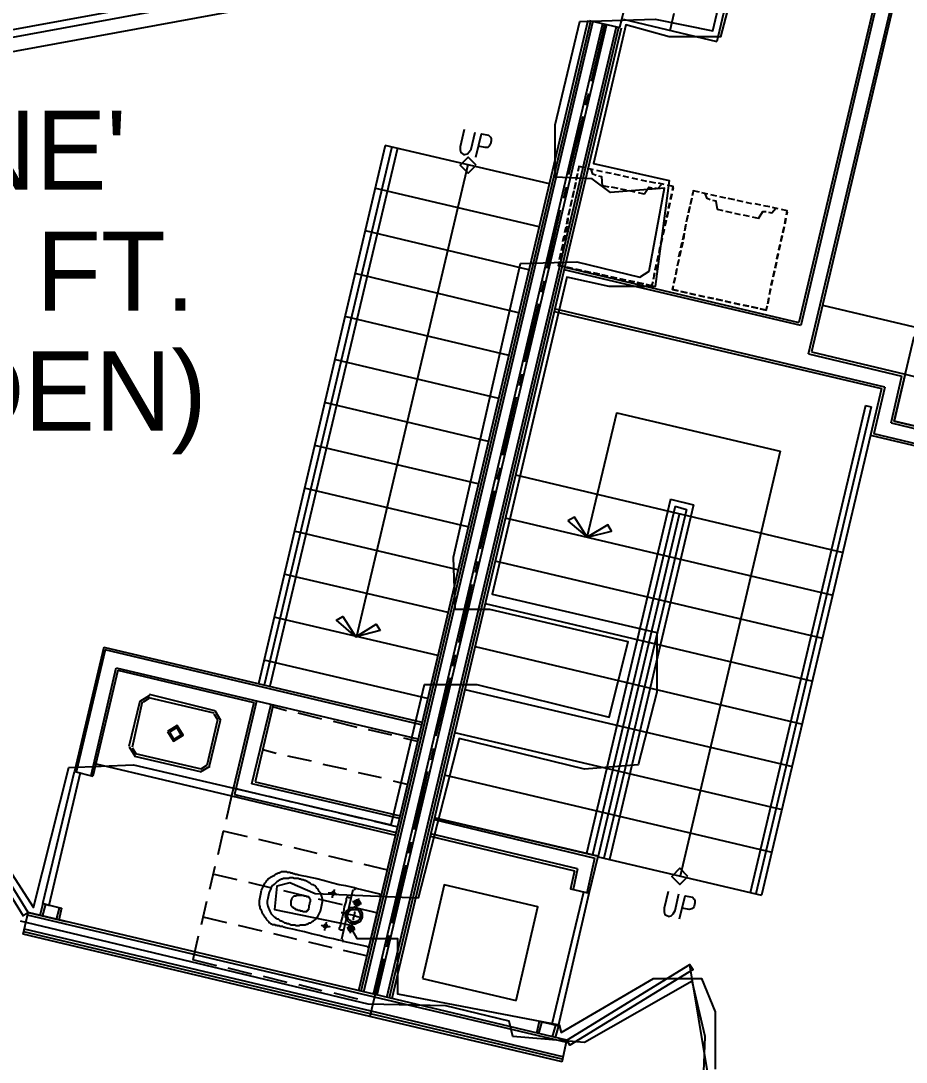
# Model space of a CAD drawing. Header units: feet. Extents: x -84 to 198, y -22 to 181.
# Drawn here: x 78.33 to 96.74, y 127.4 to 149.06 of the extents above; entities that cross this region are included whole.
import ezdxf
from ezdxf.enums import TextEntityAlignment as Align

# ---------------------------------------------------------------- set-up
doc = ezdxf.new("R2010")
doc.units = ezdxf.units.FT
for name, color, linetype in [('A-AREA-COMUN', 252, 'CONTINUOUS'), ('A-AREA-UNIDAD', 30, 'CONTINUOUS'), ('A-LINEA', 7, 'CONTINUOUS'), ('A-TEXTO-PDF', 3, 'CONTINUOUS')]:
    doc.layers.add(name, color=color, linetype=linetype)

msp = doc.modelspace()

# ---------------------------------------------------------------- linework, layer by layer
at = {"layer": 'A-AREA-COMUN'}
msp.add_lwpolyline([(92.512, 126.6489), (92.56, 127.9289), (92.288, 129.0844), (90.048, 127.8044), (88.56, 127.9289), (88.48, 128.2489), (87.168, 128.5689), (85.552, 128.6044), (78.32, 130.3289)], dxfattribs=at)
at = {"layer": 'A-AREA-UNIDAD'}
for points in [[(77.248, 132.6933), (78.592, 130.6133), (79.328, 133.5289), (80.672, 133.5822), (86.032, 132.3378), (86.72, 135.2533), (87.808, 135.2533), (90.56, 134.5778), (90.96, 136.1422), (88.08, 136.8178), (87.36, 136.8178), (87.328, 137.9022), (88.72, 144.0178), (89.888, 144.0533), (91.2, 143.7333), (91.392, 143.8578), (91.712, 145.5822), (90.592, 145.4933), (90.208, 145.7778), (89.44, 145.8133), (89.44, 146.8978), (89.952, 149.0489), (91.52, 149.1022), (92.72, 148.8533), (93.568, 152.4622)], [(93.648, 151.6622), (92.88, 148.7289), (91.808, 148.7289), (90.912, 148.9778), (90.24, 146.0978), (91.808, 145.7422), (91.52, 143.5378), (90.56, 143.5378), (89.68, 143.7333), (88.128, 137.1378), (91.552, 136.3378), (91.552, 135.0933), (91.168, 133.5822), (90.048, 133.4933), (87.44, 134.1333), (86.592, 130.8089), (84.448, 130.8978), (83.92, 131.1289), (83.648, 131.0578), (83.6, 130.5778), (85.152, 130.2578), (85.312, 129.9733), (86.16, 129.9733), (86.16, 128.8178), (89.52, 128.1778), (89.568, 128.0178), (91.488, 129.1378), (92.48, 129.1378), (92.768, 128.4444), (92.768, 127.2533)]]:
    msp.add_lwpolyline(points, dxfattribs=at)
at = {"layer": 'A-LINEA'}
for p, q in [((118.2654, 156.262), (36.6895, 141.2395)), ((118.2654, 156.262), (36.6895, 141.2395)), ((118.2654, 156.262), (36.6895, 141.2395)), ((118.2188, 156.0962), (36.7876, 141.1026)), ((118.1216, 155.7773), (36.9919, 140.8393)), ((90.7867, 148.9244), (92.0933, 154.4311)), ((93.72, 152.5111), (92.8, 148.6311)), ((96.1067, 149.5511), (94.5067, 142.7911)), ((96.1467, 149.4844), (94.5467, 142.7244)), ((94.7067, 142.1378), (96.44, 149.4178)), ((96.4933, 149.4578), (94.7733, 142.1778)), ((90.1467, 149.0711), (90.7867, 148.9244)), ((90.8533, 149.0978), (92.8, 148.6311)), ((91.9067, 149.2178), (91.8267, 148.8578)), ((90.1733, 149.0578), (85.4, 128.8711)), ((90.2267, 149.0578), (85.4533, 128.8578)), ((90.4267, 149.0044), (85.6533, 128.8044)), ((90.5067, 148.9911), (85.7333, 128.7911)), ((90.7067, 148.9378), (85.9333, 128.7378)), ((90.76, 148.9244), (85.9867, 128.7378)), ((90.8133, 148.9111), (86.04, 128.7244)), ((90.4667, 148.9911), (90.1867, 147.8044)), ((90.1333, 147.5511), (90.0667, 147.3111)), ((90.0133, 147.0711), (89.72, 145.8578)), ((85.9067, 146.4711), (83.2667, 135.2711)), ((89.32, 145.6711), (85.9067, 146.4711)), ((86.04, 146.4444), (83.3867, 135.2444)), ((86.16, 146.4178), (83.5067, 135.2178)), ((87.6267, 146.0711), (85.3067, 136.2578)), ((89.9067, 145.8844), (89.88, 145.7644)), ((89.88, 145.7511), (89.9067, 145.8711)), ((89.92, 145.9378), (89.9333, 146.0044)), ((90.0667, 146.0044), (89.9333, 146.0311)), ((90.24, 145.9644), (90.12, 145.9911)), ((90.24, 145.9644), (90.12, 145.9911)), ((90.4267, 145.9244), (90.3067, 145.9511)), ((90.4267, 145.9244), (90.3067, 145.9511)), ((90.6133, 145.8844), (90.4933, 145.9111)), ((90.6133, 145.8844), (90.4933, 145.9111)), ((90.8, 145.8444), (90.6667, 145.8711)), ((90.8, 145.8444), (90.6667, 145.8711)), ((90.9733, 145.8044), (90.8533, 145.8311)), ((90.9733, 145.8044), (90.8533, 145.8311)), ((89.6667, 145.6044), (89.6133, 145.3644)), ((89.8667, 145.6978), (89.84, 145.5778)), ((89.84, 145.5644), (89.8667, 145.6978)), ((90.56, 145.6044), (90.4267, 145.6311)), ((90.7467, 145.5778), (90.6133, 145.6044)), ((91.16, 145.7644), (91.04, 145.7911)), ((91.16, 145.7644), (91.04, 145.7911)), ((91.3467, 145.7244), (91.2267, 145.7511)), ((91.3467, 145.7244), (91.2267, 145.7511)), ((91.5333, 145.6844), (91.4, 145.7111)), ((91.5333, 145.6844), (91.4, 145.7111)), ((91.7067, 145.6578), (91.5867, 145.6844)), ((91.7067, 145.6578), (91.5867, 145.6844)), ((91.8933, 145.6178), (91.7733, 145.6444)), ((89.1067, 144.7778), (85.7067, 145.5778)), ((89.8267, 145.5244), (89.8, 145.3911)), ((89.8, 145.3911), (89.8267, 145.5111)), ((90.92, 145.5378), (90.8, 145.5644)), ((91.1067, 145.4978), (90.9867, 145.5244)), ((91.2933, 145.4578), (91.1733, 145.4844)), ((91.84, 145.3511), (91.8667, 145.4711)), ((91.8667, 145.4578), (91.84, 145.3378)), ((91.8933, 145.5911), (91.88, 145.5244)), ((92.2933, 145.4311), (92.3067, 145.4978)), ((92.44, 145.4978), (92.3067, 145.5244)), ((92.6133, 145.4578), (92.4933, 145.4844)), ((92.6133, 145.4578), (92.4933, 145.4844)), ((92.8, 145.4178), (92.68, 145.4444)), ((92.8, 145.4178), (92.68, 145.4444)), ((92.9867, 145.3778), (92.8667, 145.4044)), ((92.9867, 145.3778), (92.8667, 145.4044)), ((89.7867, 145.3378), (89.76, 145.2178)), ((89.76, 145.2044), (89.7867, 145.3244)), ((91.8, 145.1644), (91.8267, 145.2844)), ((91.8267, 145.2711), (91.8, 145.1511)), ((92.24, 145.2044), (92.2133, 145.0711)), ((92.2133, 145.0711), (92.24, 145.1911)), ((92.28, 145.3778), (92.2533, 145.2578)), ((92.2533, 145.2444), (92.28, 145.3644)), ((93.1733, 145.3378), (93.04, 145.3644)), ((93.1733, 145.3378), (93.04, 145.3644)), ((93.3467, 145.2978), (93.2267, 145.3244)), ((93.3467, 145.2978), (93.2267, 145.3244)), ((93.5333, 145.2578), (93.4133, 145.2844)), ((93.5333, 145.2578), (93.4133, 145.2844)), ((93.72, 145.2311), (93.6, 145.2578)), ((93.72, 145.2311), (93.6, 145.2578)), ((93.9067, 145.1911), (93.7733, 145.2178)), ((93.9067, 145.1911), (93.7733, 145.2178)), ((94.08, 145.1511), (93.96, 145.1778)), ((94.08, 145.1511), (93.96, 145.1778)), ((89.5467, 145.1244), (89.2667, 143.9111)), ((89.68, 144.8311), (89.7067, 144.9644)), ((89.7067, 144.9644), (89.6933, 144.8444)), ((89.7467, 145.1511), (89.72, 145.0311)), ((89.72, 145.0178), (89.7467, 145.1378)), ((91.76, 144.9778), (91.7867, 145.0978)), ((91.7867, 145.0978), (91.76, 144.9644)), ((92.2, 145.0178), (92.1733, 144.8978)), ((92.1733, 144.8844), (92.2, 145.0044)), ((92.9333, 145.1111), (92.8133, 145.1378)), ((93.12, 145.0711), (92.9867, 145.0978)), ((93.2933, 145.0311), (93.1733, 145.0578)), ((93.48, 144.9911), (93.36, 145.0178)), ((93.6667, 144.9511), (93.5467, 144.9778)), ((94.2667, 145.1111), (94.1467, 145.1378)), ((94.2133, 144.8444), (94.24, 144.9644)), ((94.24, 144.9511), (94.2133, 144.8311)), ((94.2667, 145.0844), (94.2533, 145.0178)), ((89.64, 144.6578), (89.6667, 144.7778)), ((89.68, 144.7911), (89.6533, 144.6578)), ((91.68, 144.6178), (91.7067, 144.7378)), ((91.72, 144.8044), (91.7467, 144.9244)), ((91.7467, 144.9111), (91.72, 144.7911)), ((92.16, 144.8311), (92.1333, 144.7111)), ((92.1333, 144.6978), (92.16, 144.8178)), ((94.1733, 144.6578), (94.2, 144.7778)), ((94.2, 144.7778), (94.1733, 144.6444)), ((88.8933, 143.8844), (85.4933, 144.6978)), ((89.6, 144.4711), (89.6267, 144.5911)), ((89.64, 144.6044), (89.6133, 144.4844)), ((91.64, 144.4311), (91.6667, 144.5511)), ((91.6667, 144.5378), (91.64, 144.4178)), ((91.7067, 144.7244), (91.68, 144.6044)), ((92.0933, 144.5111), (92.12, 144.6311)), ((92.12, 144.6444), (92.1067, 144.5244)), ((94.1333, 144.4711), (94.16, 144.6044)), ((94.16, 144.5911), (94.1333, 144.4711)), ((89.6, 144.4178), (89.5733, 144.2978)), ((89.5733, 144.2844), (89.6, 144.4044)), ((91.6, 144.2444), (91.6267, 144.3644)), ((91.6267, 144.3644), (91.6, 144.2311)), ((92.0533, 144.3378), (92.08, 144.4578)), ((92.0933, 144.4578), (92.0667, 144.3378)), ((94.0933, 144.2978), (94.12, 144.4178)), ((94.12, 144.4044), (94.0933, 144.2844)), ((89.56, 144.2311), (89.5333, 144.1111)), ((89.5333, 144.0978), (89.56, 144.2311)), ((91.56, 144.0578), (91.5867, 144.1911)), ((91.5867, 144.1778), (91.56, 144.0578)), ((92.0133, 144.0978), (91.9867, 143.9778)), ((91.9867, 143.9644), (92.0133, 144.0844)), ((92.0133, 144.1511), (92.04, 144.2711)), ((92.0533, 144.2844), (92.0267, 144.1644)), ((94.0533, 144.1111), (94.08, 144.2311)), ((94.08, 144.2178), (94.0533, 144.0978)), ((89.52, 144.0578), (89.5067, 143.9644)), ((89.5067, 143.9644), (89.6267, 143.9511)), ((94.5467, 142.7244), (89.6267, 143.8844)), ((89.64, 143.9378), (94.5067, 142.7911)), ((89.68, 143.9378), (89.8, 143.9111)), ((89.8, 143.9111), (89.68, 143.9378)), ((89.8667, 143.8978), (89.9867, 143.8711)), ((89.9867, 143.8711), (89.8667, 143.8978)), ((91.52, 143.8844), (91.5467, 144.0044)), ((91.5467, 143.9911), (91.52, 143.8711)), ((91.9733, 143.9111), (91.9467, 143.7911)), ((91.9467, 143.7778), (91.9733, 143.8978)), ((93.9733, 143.7378), (94, 143.8711)), ((94.0133, 143.9244), (94.04, 144.0444)), ((94.04, 144.0444), (94.0133, 143.9111)), ((88.68, 142.9911), (85.28, 143.8044)), ((89.2133, 143.6578), (89.1467, 143.4178)), ((90.0533, 143.8578), (90.1733, 143.8311)), ((90.1733, 143.8311), (90.0533, 143.8578)), ((90.24, 143.8178), (90.36, 143.7911)), ((90.36, 143.7911), (90.24, 143.8178)), ((90.4133, 143.7778), (90.5333, 143.7511)), ((90.5333, 143.7511), (90.4133, 143.7778)), ((90.6, 143.7378), (90.72, 143.7111)), ((90.72, 143.7111), (90.6, 143.7378)), ((90.7867, 143.6978), (90.9067, 143.6711)), ((90.9067, 143.6711), (90.7867, 143.6978)), ((90.9733, 143.6578), (91.0933, 143.6311)), ((91.0933, 143.6311), (90.9733, 143.6578)), ((91.5067, 143.8044), (91.48, 143.6844)), ((91.4933, 143.6978), (91.5067, 143.8178)), ((91.9333, 143.7244), (91.9067, 143.6044)), ((91.9067, 143.6044), (91.9333, 143.7244)), ((93.9333, 143.5644), (93.96, 143.6844)), ((93.96, 143.6711), (93.9333, 143.5511)), ((94, 143.8578), (93.9733, 143.7378)), ((91.1467, 143.6178), (91.28, 143.5911)), ((91.28, 143.5911), (91.1467, 143.6178)), ((91.8933, 143.5511), (91.88, 143.4711)), ((91.88, 143.4711), (92, 143.4444)), ((93.92, 143.4844), (93.8933, 143.3644)), ((93.9067, 143.3778), (93.92, 143.4978)), ((92.0533, 143.4311), (92.1867, 143.4044)), ((92.1867, 143.4044), (92.0533, 143.4311)), ((92.24, 143.3911), (92.36, 143.3644)), ((92.36, 143.3644), (92.24, 143.3911)), ((92.4267, 143.3511), (92.5467, 143.3244)), ((92.5467, 143.3244), (92.4267, 143.3511)), ((92.6133, 143.3111), (92.7333, 143.2844)), ((92.7333, 143.2844), (92.6133, 143.3111)), ((92.7867, 143.2711), (92.92, 143.2444)), ((92.92, 143.2444), (92.7867, 143.2711)), ((92.9733, 143.2311), (93.0933, 143.2044)), ((93.0933, 143.2044), (92.9733, 143.2311)), ((93.88, 143.2978), (93.8533, 143.1778)), ((93.8667, 143.1911), (93.8933, 143.3111)), ((89.0933, 143.1778), (88.8, 141.9644)), ((96.2933, 141.4444), (89.4267, 143.0711)), ((89.4267, 143.0178), (96.2267, 141.4178)), ((93.16, 143.1911), (93.28, 143.1644)), ((93.28, 143.1644), (93.16, 143.1911)), ((93.3467, 143.1511), (93.4667, 143.1244)), ((93.4667, 143.1244), (93.3467, 143.1511)), ((93.52, 143.1111), (93.6533, 143.0844)), ((93.6533, 143.0844), (93.52, 143.1111)), ((95, 143.1511), (111.6267, 139.2178)), ((88.48, 142.0978), (85.0667, 142.9111)), ((94.7067, 142.1378), (96.6533, 141.6711)), ((94.7733, 142.1778), (96.72, 141.7111)), ((88.2667, 141.2044), (84.8533, 142.0178)), ((88.7467, 141.7111), (88.6933, 141.4711)), ((96.72, 141.7111), (96.4933, 140.7378)), ((96.72, 141.7111), (97, 141.6444)), ((96.4267, 140.6978), (96.6533, 141.6711)), ((96.2267, 141.4178), (96, 140.4444)), ((96.2933, 141.4444), (96.0667, 140.4711)), ((88.0533, 140.3111), (84.64, 141.1244)), ((88.6267, 141.2311), (88.3467, 140.0178)), ((95.8933, 141.0578), (93.4933, 130.9244)), ((95.8933, 141.0578), (96.0133, 141.0311)), ((96.0133, 141.0311), (93.6133, 130.8978)), ((96.4267, 140.6978), (111.2, 137.2044)), ((96.4933, 140.7378), (111.16, 137.2711)), ((96, 140.4444), (93.7333, 130.8711)), ((96, 140.4444), (111.4667, 136.7778)), ((111.4267, 136.8444), (96.0667, 140.4711)), ((87.84, 139.4311), (84.44, 140.2311)), ((94.12, 140.1111), (92.04, 131.2711)), ((88.2933, 139.7644), (88.2267, 139.5244)), ((88.6133, 139.6178), (95.4267, 138.0044)), ((87.6267, 138.5378), (84.2267, 139.3378)), ((88.1733, 139.2844), (87.88, 138.0711)), ((91.84, 139.1111), (90.0933, 131.7378)), ((91.84, 139.1111), (92.32, 138.9911)), ((91.9333, 138.9644), (90.2133, 131.7111)), ((92.1733, 138.8978), (90.4533, 131.6444)), ((92.32, 138.9911), (90.5733, 131.6178)), ((91.9333, 138.9644), (92.1733, 138.8978)), ((88.4, 138.7244), (95.2133, 137.1111)), ((92.0267, 138.8178), (90.3333, 131.6844)), ((87.4133, 137.6444), (84.0133, 138.4444)), ((87.8267, 137.8178), (87.7733, 137.5778)), ((88.1867, 137.8311), (95, 136.2178)), ((87.2133, 136.7511), (83.8, 137.5511)), ((87.7067, 137.3378), (87.4267, 136.1244)), ((87.9867, 136.9378), (94.8, 135.3244)), ((87, 135.8578), (83.5867, 136.6578)), ((80.0533, 136.0311), (79.44, 133.4444)), ((80.08, 135.9778), (79.48, 133.4311)), ((80.0533, 136.0311), (86.6667, 134.4711)), ((86.6533, 134.4178), (80.08, 135.9778)), ((87.36, 135.8711), (87.3067, 135.6311)), ((87.7733, 136.0444), (94.5867, 134.4311)), ((86.7867, 134.9644), (83.3867, 135.7644)), ((79.7867, 133.3644), (80.3067, 135.6044)), ((80.3467, 135.5511), (79.8267, 133.3511)), ((80.3067, 135.6044), (86.5867, 134.1244)), ((80.3467, 135.5511), (83.1733, 134.8844)), ((87.2533, 135.3911), (86.96, 134.1778)), ((81.005, 135.0266), (80.8045, 134.9028)), ((82.36, 134.7111), (81, 135.0444)), ((87.56, 135.1511), (94.3733, 133.5511)), ((80.8, 134.9111), (80.5733, 133.9644)), ((80.8533, 134.8978), (80.64, 133.9511)), ((80.9897, 134.9618), (80.8694, 134.8875)), ((82.3467, 134.6578), (80.9867, 134.9778)), ((83.1733, 134.8844), (82.7067, 132.9378)), ((83.2267, 134.9111), (82.7733, 132.9644)), ((83.1333, 133.1911), (83.5333, 134.8444)), ((83.5733, 134.8311), (83.2, 133.2311)), ((83.8533, 134.7111), (83.56, 134.7911)), ((82.424, 134.5214), (82.3497, 134.6418)), ((82.4889, 134.5061), (82.365, 134.7066)), ((84.5867, 134.5378), (84.0933, 134.6578)), ((82.2, 133.5778), (82.4267, 134.5244)), ((82.2533, 133.5644), (82.48, 134.5111)), ((85.32, 134.3644), (84.8267, 134.4844)), ((86.04, 134.2044), (85.56, 134.3111)), ((86.5733, 134.0711), (86.2933, 134.1378)), ((87.3467, 134.2578), (94.16, 132.6578)), ((80.5778, 133.9561), (80.7016, 133.7556)), ((80.6427, 133.9408), (80.717, 133.8205)), ((86.9067, 133.9244), (86.8533, 133.6844)), ((80.6933, 133.7644), (82.0533, 133.4444)), ((80.7067, 133.8178), (82.08, 133.4978)), ((83.64, 133.8178), (83.36, 133.8978)), ((84.3733, 133.6578), (83.88, 133.7644)), ((79.8933, 133.6044), (82.7067, 132.9378)), ((82.0616, 133.4356), (82.2622, 133.5594)), ((82.077, 133.5005), (82.1973, 133.5748)), ((85.1067, 133.4844), (84.6133, 133.5911)), ((79.44, 133.4444), (79.8267, 133.3511)), ((85.8267, 133.3111), (85.3467, 133.4178)), ((86.7867, 133.4444), (86.5067, 132.2311)), ((87.1333, 133.3778), (93.9467, 131.7644)), ((83.24, 132.9778), (82.7467, 133.0978)), ((86.2, 132.4711), (83.1333, 133.1911)), ((83.2, 133.2311), (86.2133, 132.5244)), ((86.36, 133.1778), (86.08, 133.2444)), ((82.7067, 132.9378), (82.6, 132.4444)), ((82.7067, 132.9378), (86.12, 132.1244)), ((82.7733, 132.9644), (86.1333, 132.1778)), ((82.84, 132.9378), (82.7733, 132.9644)), ((83.9733, 132.8044), (83.4933, 132.9244)), ((84.7067, 132.6311), (84.2133, 132.7511)), ((85.44, 132.4578), (84.9467, 132.5778)), ((86.1733, 132.2844), (85.68, 132.4044)), ((86.92, 132.4444), (90.2667, 131.6444)), ((86.9333, 132.4844), (90.3333, 131.6844)), ((82.5333, 132.2044), (82.4267, 131.7111)), ((83.04, 132.0844), (82.5333, 132.2044)), ((83.76, 131.9111), (83.28, 132.0311)), ((86.44, 131.9778), (86.3867, 131.7378)), ((86.84, 132.0978), (89.84, 131.3778)), ((89.9067, 131.4178), (86.8533, 132.1511)), ((84.4933, 131.7378), (84.0133, 131.8578)), ((85.2267, 131.5644), (84.7333, 131.6844)), ((90.1067, 130.9244), (90.2667, 131.6444)), ((90.3333, 131.6711), (93.7333, 130.8711)), ((82.36, 131.4711), (82.2533, 130.9911)), ((82.8267, 131.1911), (82.32, 131.3111)), ((85.96, 131.3911), (85.4667, 131.5111)), ((86.3333, 131.4978), (86.04, 130.2844)), ((89.9067, 131.4178), (89.8133, 130.9911)), ((83.5467, 131.0178), (83.0667, 131.1378)), ((84.28, 130.8444), (83.8, 130.9644)), ((85, 129.9644), (85.24, 130.9911)), ((85.3107, 131.0165), (85.2546, 130.9819)), ((85.2933, 131.0178), (85.7867, 130.8978)), ((85.8254, 130.8404), (85.7907, 130.8965)), ((78.7867, 130.6978), (78.72, 130.4444)), ((78.84, 130.6844), (78.7733, 130.4311)), ((78.7867, 130.6978), (79.1733, 130.6044)), ((82.1867, 130.7378), (82.08, 130.2578)), ((85.0133, 130.6711), (84.52, 130.7911)), ((85.8133, 130.8578), (85.5733, 129.8311)), ((78.3733, 130.0578), (78.48, 130.5111)), ((78.48, 130.5111), (79.2667, 130.3244)), ((79.0667, 130.3644), (79.1333, 130.6044)), ((79.1733, 130.6044), (79.12, 130.3511)), ((85.76, 130.4978), (85.2533, 130.6178)), ((82.6133, 130.2978), (82.12, 130.4178)), ((83.3467, 130.1244), (82.8533, 130.2444)), ((82.0133, 130.0178), (81.9067, 129.5244)), ((84.0667, 129.9511), (83.5867, 130.0711)), ((85.9867, 130.0311), (85.9333, 129.7911)), ((84.8, 129.7778), (84.32, 129.8978)), ((85.0013, 129.9552), (85.0359, 129.899)), ((85.52, 129.8044), (85.04, 129.9111)), ((85.5293, 129.7924), (85.5854, 129.827)), ((85.5467, 129.6044), (85.04, 129.7244)), ((82.4, 129.4044), (81.9067, 129.5244)), ((83.1333, 129.2311), (82.64, 129.3511)), ((85.8667, 129.5511), (85.5867, 128.3511)), ((92.6126, 127.1589), (92.2429, 129.4214)), ((83.8667, 129.0578), (83.3733, 129.1778)), ((86.68, 129.1378), (88.6267, 128.6844)), ((84.5867, 128.8844), (84.1067, 129.0044)), ((85.3333, 128.7111), (84.84, 128.8311)), ((89.16, 128.2444), (89.0933, 127.9911)), ((89.3867, 127.9244), (89.4533, 128.1644)), ((89.5067, 128.1511), (89.44, 127.9111)), ((89.5867, 127.4044), (89.68, 127.8578)), ((89.68, 127.8578), (89.68, 127.8578))]:
    msp.add_line(p, q, dxfattribs=at)
for points in [[(90.12, 149.0711), (86.2533, 132.6844), (85.3467, 128.8844)], [(87.5467, 146.8044), (87.4667, 146.4444), (87.4667, 146.3778), (87.48, 146.3244), (87.5333, 146.2844), (87.56, 146.2844), (87.6133, 146.2978), (87.6533, 146.3378), (87.6933, 146.3911), (87.7733, 146.7511)], [(87.7867, 146.2311), (87.9067, 146.7111), (88.0533, 146.6844), (88.0933, 146.6444), (88.1067, 146.6178), (88.1067, 146.5644), (88.0933, 146.4978), (88.0667, 146.4578), (88.04, 146.4311), (87.9867, 146.4311), (87.84, 146.4578)], [(87.8, 146.0644), (87.6333, 146.2311), (87.4667, 146.0644), (87.6333, 145.8978), (87.8, 146.0644)], [(90.0667, 146.0044), (89.9333, 146.0311), (89.92, 145.9511)], [(90.2933, 145.8444), (90.2267, 145.8711), (90.1867, 145.9778)], [(90.4267, 145.6311), (90.4133, 145.8178), (90.3467, 145.8311)], [(91.2933, 145.4578), (91.3867, 145.6044), (91.4533, 145.5911)], [(91.5067, 145.5911), (91.5733, 145.5778), (91.6533, 145.6578)], [(91.88, 145.5378), (91.8933, 145.6178), (91.7733, 145.6444)], [(92.44, 145.4978), (92.3067, 145.5244), (92.2933, 145.4444)], [(92.6667, 145.3378), (92.6, 145.3644), (92.56, 145.4711)], [(92.8133, 145.1378), (92.7867, 145.3111), (92.72, 145.3244)], [(93.6667, 144.9511), (93.76, 145.0978), (93.8267, 145.0978)], [(93.88, 145.0844), (93.9467, 145.0711), (94.0267, 145.1644)], [(94.2533, 145.0311), (94.2667, 145.1111), (94.1467, 145.1378)], [(89.6267, 143.9511), (89.5067, 143.9644), (89.52, 144.0444)], [(91.3333, 143.5778), (91.4533, 143.5511), (91.48, 143.6311)], [(91.4667, 143.6311), (91.4533, 143.5511), (91.3333, 143.5778)], [(92, 143.4444), (91.88, 143.4711), (91.8933, 143.5378)], [(93.7067, 143.0711), (93.8267, 143.0444), (93.8533, 143.1378)], [(93.84, 143.1244), (93.8267, 143.0444), (93.7067, 143.0711)], [(96.9067, 142.4978), (99.3333, 141.9244), (98.92, 140.1644), (96.4933, 140.7378), (96.9067, 142.4978)], [(90.1067, 138.3244), (90.72, 140.9111), (94.12, 140.1111)], [(89.7067, 138.6578), (90.1067, 138.3244), (90.6133, 138.4444), (90.5333, 138.5778), (90.1067, 138.3244), (89.84, 138.7378), (89.7067, 138.6578)], [(85.8, 136.3778), (85.2933, 136.2444), (84.8933, 136.5911), (85.0267, 136.6711), (85.2933, 136.2444), (85.72, 136.5111), (85.8, 136.3778)], [(81.3778, 134.2761), (81.5016, 134.0756), (81.7022, 134.1994), (81.5784, 134.4), (81.3778, 134.2761)], [(81.4167, 134.2669), (81.5108, 134.1145), (81.6633, 134.2086), (81.5692, 134.361), (81.4167, 134.2669)], [(79.56, 133.4178), (78.9067, 130.6578), (78.7867, 130.6978), (79.44, 133.4444), (79.56, 133.4178)], [(78.48, 130.5111), (76.9067, 133.0578), (76.8, 132.9911), (78.3733, 130.4444), (78.48, 130.5111)], [(90.1467, 130.9111), (90.3333, 131.6844), (86.9333, 132.4844)], [(85.04, 129.9111), (85.0133, 129.9244), (84.9333, 129.9378), (84.8267, 129.9644), (84.68, 129.9911), (84.5333, 130.0311), (84.3733, 130.0711), (84.2267, 130.1111), (84.0933, 130.1378), (83.9867, 130.1644), (83.9067, 130.1778), (83.84, 130.1911), (83.8, 130.2044), (83.7733, 130.2178), (83.76, 130.2178), (83.7467, 130.2178), (83.7333, 130.2178), (83.72, 130.2178), (83.7067, 130.2311), (83.6933, 130.2311), (83.68, 130.2311), (83.6667, 130.2311), (83.6533, 130.2444), (83.64, 130.2444), (83.6267, 130.2444), (83.6133, 130.2578), (83.6, 130.2578), (83.5867, 130.2578), (83.56, 130.2578), (83.5467, 130.2711), (83.5333, 130.2711), (83.52, 130.2844), (83.5067, 130.2978), (83.4933, 130.2978), (83.4933, 130.3111), (83.48, 130.3244), (83.4667, 130.3378), (83.4533, 130.3511), (83.44, 130.3644), (83.4267, 130.3778), (83.4133, 130.4044), (83.4, 130.4178), (83.4, 130.4311), (83.3867, 130.4444), (83.3733, 130.4711), (83.36, 130.4844), (83.3467, 130.5111), (83.3467, 130.5244), (83.3333, 130.5511), (83.32, 130.5778), (83.3067, 130.6044), (83.3067, 130.6311), (83.2933, 130.6711), (83.2933, 130.7244), (83.2933, 130.7644), (83.3067, 130.8311), (83.32, 130.8978), (83.3333, 130.9778), (83.36, 131.0311), (83.3867, 131.0844), (83.4, 131.1244), (83.4267, 131.1511), (83.44, 131.1778), (83.4667, 131.1911), (83.48, 131.2178), (83.5067, 131.2311), (83.52, 131.2444), (83.5467, 131.2578), (83.56, 131.2711), (83.5867, 131.2844), (83.6, 131.2844), (83.6133, 131.2978), (83.6267, 131.3111), (83.6533, 131.3244), (83.6667, 131.3244), (83.68, 131.3378), (83.7067, 131.3378), (83.72, 131.3511), (83.7333, 131.3511), (83.7467, 131.3644), (83.76, 131.3644), (83.7867, 131.3644), (83.8, 131.3644), (83.8133, 131.3644), (83.8267, 131.3644), (83.84, 131.3644), (83.8533, 131.3644), (83.8667, 131.3511), (83.88, 131.3511), (83.9067, 131.3511), (83.92, 131.3511), (83.9333, 131.3378), (83.9467, 131.3378), (83.96, 131.3378), (83.9733, 131.3378), (83.9867, 131.3244), (84, 131.3244), (84.0133, 131.3244), (84.04, 131.3111), (84.0667, 131.3111), (84.1067, 131.2978), (84.1733, 131.2844), (84.2533, 131.2711), (84.3467, 131.2444), (84.48, 131.2178), (84.64, 131.1778), (84.7867, 131.1378), (84.9467, 131.0978), (85.08, 131.0711), (85.2, 131.0444), (85.2667, 131.0311), (85.2933, 131.0178)], [(89.84, 131.3778), (89.76, 131.0044), (90.1467, 130.9111)], [(92.2, 131.2644), (92.0333, 131.4311), (91.8667, 131.2644), (92.0333, 131.0978), (92.2, 131.2644)], [(84.5733, 130.6044), (84.5867, 130.6711), (84.6, 130.7378), (84.6, 130.7911), (84.5867, 130.8444), (84.5733, 130.8844), (84.56, 130.9244), (84.5333, 130.9511), (84.52, 130.9778), (84.5067, 131.0044), (84.48, 131.0178), (84.4667, 131.0444), (84.4533, 131.0578), (84.4267, 131.0711), (84.4133, 131.0844), (84.4, 131.0844), (84.3733, 131.0978), (84.36, 131.1111), (84.3467, 131.1244), (84.32, 131.1378), (84.3067, 131.1378), (84.2933, 131.1511), (84.2667, 131.1644), (84.24, 131.1778), (84.2267, 131.1778), (84.2, 131.1911), (84.1733, 131.1911), (84.1467, 131.2044), (84.12, 131.2044), (84.0933, 131.2178), (84.0533, 131.2178), (84.0267, 131.2178), (84.0133, 131.2178), (83.9867, 131.2311), (83.96, 131.2311), (83.9333, 131.2311), (83.92, 131.2311), (83.8933, 131.2178), (83.88, 131.2178), (83.8533, 131.2178), (83.84, 131.2178), (83.8133, 131.2178), (83.8, 131.2178), (83.7867, 131.2178), (83.76, 131.2044), (83.7467, 131.2044), (83.72, 131.1911), (83.6933, 131.1778), (83.68, 131.1644), (83.6533, 131.1511), (83.6267, 131.1244), (83.5867, 131.0978), (83.56, 131.0711), (83.5333, 131.0311), (83.52, 130.9911), (83.4933, 130.9378), (83.48, 130.8711), (83.4667, 130.8044), (83.4533, 130.7511), (83.4533, 130.6978), (83.4667, 130.6444), (83.48, 130.6044), (83.4933, 130.5778), (83.5067, 130.5378), (83.52, 130.5111), (83.5333, 130.4844), (83.5467, 130.4711), (83.56, 130.4578), (83.5867, 130.4311), (83.6, 130.4178), (83.6133, 130.4178), (83.6267, 130.4044), (83.64, 130.3911), (83.6533, 130.3778), (83.68, 130.3778), (83.6933, 130.3644), (83.7067, 130.3511), (83.7333, 130.3378), (83.7467, 130.3378), (83.7733, 130.3244), (83.7867, 130.3111), (83.8133, 130.2978), (83.84, 130.2978), (83.8667, 130.2844), (83.8933, 130.2844), (83.92, 130.2711), (83.9467, 130.2578), (83.9733, 130.2578), (84, 130.2578), (84.0267, 130.2578), (84.0533, 130.2444), (84.08, 130.2444), (84.0933, 130.2444), (84.12, 130.2444), (84.1333, 130.2578), (84.16, 130.2578), (84.1733, 130.2578), (84.2, 130.2578), (84.2133, 130.2578), (84.24, 130.2578), (84.2667, 130.2711), (84.28, 130.2711), (84.3067, 130.2844), (84.3333, 130.2978), (84.36, 130.2978), (84.3867, 130.3244), (84.4133, 130.3378), (84.4533, 130.3644), (84.48, 130.3911), (84.5067, 130.4311), (84.5333, 130.4844), (84.56, 130.5378), (84.5733, 130.6044)], [(88.6267, 128.6844), (89.08, 130.6311), (87.1333, 131.0844), (86.68, 129.1378)], [(84.3067, 130.5644), (84.2933, 130.5644), (84.2933, 130.5511), (84.28, 130.5511), (84.28, 130.5378), (84.2667, 130.5378), (84.2667, 130.5244), (84.2533, 130.5244), (84.24, 130.5244), (84.2267, 130.5244), (84.2133, 130.5244), (84.2, 130.5244), (84.1867, 130.5378), (84.1733, 130.5378), (84.1467, 130.5378), (84.1333, 130.5511), (84.12, 130.5511), (84.1067, 130.5511), (84.0933, 130.5511), (84.08, 130.5644), (84.0667, 130.5644), (84.0533, 130.5644), (84.0533, 130.5778), (84.04, 130.5778), (84.04, 130.5911), (84.0267, 130.5911), (84.0133, 130.6044), (84, 130.6044), (84, 130.6178), (83.9867, 130.6178), (83.9733, 130.6311), (83.96, 130.6444), (83.9467, 130.6578), (83.9467, 130.6711), (83.9467, 130.6978), (83.9467, 130.7244), (83.9467, 130.7511), (83.96, 130.7911), (83.9733, 130.8178), (83.9867, 130.8311), (84, 130.8444), (84.0133, 130.8578), (84.0267, 130.8578), (84.04, 130.8578), (84.0533, 130.8578), (84.0667, 130.8711), (84.08, 130.8711), (84.0933, 130.8711), (84.1067, 130.8711), (84.12, 130.8711), (84.1333, 130.8711), (84.1467, 130.8711), (84.16, 130.8711), (84.1733, 130.8711), (84.1867, 130.8711), (84.2, 130.8711), (84.2133, 130.8578), (84.2267, 130.8578), (84.24, 130.8578), (84.2533, 130.8578), (84.2667, 130.8444), (84.28, 130.8444), (84.2933, 130.8444), (84.3067, 130.8444), (84.3067, 130.8311), (84.32, 130.8311), (84.3333, 130.8178), (84.3333, 130.8044), (84.3467, 130.7911), (84.3467, 130.7778), (84.3467, 130.7644), (84.3467, 130.7378), (84.3333, 130.7111), (84.3333, 130.6844), (84.32, 130.6578), (84.32, 130.6178), (84.3067, 130.5911), (84.3067, 130.5778), (84.3067, 130.5644)], [(84.7333, 130.9378), (84.7333, 130.9244), (84.7467, 130.9244), (84.7733, 130.9244), (84.8, 130.9111), (84.84, 130.9111), (84.8667, 130.8978), (84.88, 130.8978), (84.9067, 130.8844)], [(84.7867, 130.9244), (84.8, 130.9378), (84.8133, 130.9378), (84.8133, 130.9511), (84.8267, 130.9511), (84.84, 130.9378), (84.8533, 130.9378), (84.8533, 130.9244), (84.8533, 130.9111), (84.8533, 130.8978), (84.8533, 130.8844), (84.84, 130.8844), (84.8267, 130.8711), (84.8133, 130.8711), (84.8133, 130.8844), (84.8, 130.8844), (84.7867, 130.8844), (84.7867, 130.8978), (84.7867, 130.9111), (84.7867, 130.9244)], [(84.84, 130.9911), (84.84, 130.9778), (84.8267, 130.9511), (84.8267, 130.9244), (84.8133, 130.8844), (84.8133, 130.8578), (84.8, 130.8444), (84.8, 130.8178)], [(90.0267, 130.9378), (89.3733, 128.1911), (89.5067, 128.1511), (90.1467, 130.9111), (90.0267, 130.9378)], [(91.7867, 130.9511), (91.7067, 130.6044), (91.7067, 130.5244), (91.72, 130.4711), (91.7733, 130.4444), (91.8, 130.4311), (91.8533, 130.4444), (91.8933, 130.4844), (91.9333, 130.5511), (92.0133, 130.8978)], [(85.2, 130.8044), (85.1867, 130.8178), (85.1733, 130.8178), (85.16, 130.8178), (85.1467, 130.8178), (85.1333, 130.8311), (85.12, 130.8311), (85.1067, 130.8311), (85.1067, 130.8178), (85.0933, 130.8044), (85.0933, 130.7644), (85.08, 130.7111), (85.0533, 130.6311), (85.04, 130.5244), (85.0133, 130.4311), (84.9867, 130.3378), (84.9733, 130.2578), (84.96, 130.2044), (84.9467, 130.1911), (84.9467, 130.1778), (84.9467, 130.1644), (84.96, 130.1644), (84.9733, 130.1511), (84.9867, 130.1511), (85, 130.1511), (85.0133, 130.1511), (85.0267, 130.1378), (85.04, 130.1378)], [(85.2267, 130.7378), (85.24, 130.7378), (85.2533, 130.7244), (85.28, 130.7244), (85.3067, 130.7244), (85.3333, 130.7111), (85.36, 130.7111), (85.3867, 130.6978), (85.4, 130.6978), (85.4133, 130.6978)], [(85.2667, 130.7244), (85.2667, 130.7378), (85.2667, 130.7511), (85.28, 130.7511), (85.28, 130.7644), (85.2933, 130.7644), (85.3067, 130.7778), (85.32, 130.7778), (85.3333, 130.7778), (85.3467, 130.7644), (85.36, 130.7644), (85.36, 130.7511), (85.3733, 130.7511), (85.3733, 130.7378), (85.3867, 130.7244), (85.3867, 130.7111), (85.3733, 130.6978), (85.3733, 130.6844), (85.36, 130.6711), (85.3467, 130.6578), (85.3333, 130.6578), (85.32, 130.6578), (85.3067, 130.6578), (85.2933, 130.6578), (85.28, 130.6711), (85.2667, 130.6844), (85.2667, 130.6978), (85.2667, 130.7111), (85.2667, 130.7244)], [(85.3467, 130.8044), (85.3467, 130.7911), (85.3333, 130.7778), (85.3333, 130.7378), (85.32, 130.7111), (85.3067, 130.6711), (85.3067, 130.6311), (85.2933, 130.6044), (85.2933, 130.5911), (85.2933, 130.5778)], [(85.2933, 130.7244), (85.2933, 130.7378), (85.3067, 130.7378), (85.32, 130.7511), (85.3333, 130.7511), (85.3333, 130.7378), (85.3467, 130.7378), (85.3467, 130.7244), (85.3467, 130.7111), (85.3467, 130.6978), (85.3333, 130.6844), (85.32, 130.6844), (85.3067, 130.6844), (85.2933, 130.6978), (85.2933, 130.7111), (85.2933, 130.7244)], [(92.0267, 130.3778), (92.1467, 130.8578), (92.2933, 130.8311), (92.3333, 130.7911), (92.3467, 130.7644), (92.3467, 130.7111), (92.3333, 130.6444), (92.3067, 130.6044), (92.28, 130.5911), (92.2267, 130.5778), (92.08, 130.6044)], [(89.68, 127.8044), (85.68, 128.7511), (78.4667, 130.4578)], [(89.68, 127.8578), (85.6933, 128.8044), (78.48, 130.5111)], [(84.9867, 130.5111), (85, 130.5111), (85.04, 130.4978), (85.1067, 130.4844), (85.1733, 130.4711), (85.2533, 130.4578), (85.32, 130.4311), (85.3867, 130.4178), (85.4267, 130.4044), (85.44, 130.4044)], [(85.08, 130.4844), (85.0933, 130.5244), (85.1067, 130.5511), (85.1333, 130.5644), (85.1467, 130.5911), (85.1733, 130.6044), (85.2, 130.6178), (85.24, 130.6178), (85.2667, 130.6311), (85.2933, 130.6178), (85.3333, 130.6044), (85.36, 130.5911), (85.3733, 130.5778), (85.4, 130.5511), (85.4133, 130.5244), (85.4267, 130.4978), (85.4267, 130.4711), (85.4267, 130.4444), (85.4267, 130.4044), (85.4133, 130.3778), (85.4, 130.3511), (85.3867, 130.3244), (85.36, 130.3111), (85.3333, 130.2978), (85.3067, 130.2844), (85.28, 130.2711), (85.2533, 130.2711), (85.2133, 130.2844), (85.1867, 130.2844), (85.16, 130.2978), (85.1333, 130.3244), (85.12, 130.3378), (85.1067, 130.3644), (85.0933, 130.3911), (85.08, 130.4311), (85.08, 130.4578), (85.08, 130.4844)], [(85.1333, 130.4844), (85.1333, 130.4978), (85.1467, 130.5244), (85.16, 130.5378), (85.1733, 130.5511), (85.2, 130.5644), (85.2133, 130.5778), (85.24, 130.5778), (85.2667, 130.5778), (85.2933, 130.5778), (85.3067, 130.5778), (85.3333, 130.5644), (85.3467, 130.5511), (85.3733, 130.5244), (85.3733, 130.5111), (85.3867, 130.4844), (85.3867, 130.4578), (85.4, 130.4444), (85.3867, 130.4178), (85.3867, 130.3911), (85.3733, 130.3778), (85.36, 130.3511), (85.3333, 130.3378), (85.32, 130.3244), (85.2933, 130.3244), (85.28, 130.3111), (85.2533, 130.3111), (85.2267, 130.3111), (85.2, 130.3244), (85.1867, 130.3378), (85.16, 130.3511), (85.1467, 130.3644), (85.1333, 130.3911), (85.1333, 130.4044), (85.12, 130.4311), (85.12, 130.4578), (85.1333, 130.4844)], [(85.28, 130.5244), (85.2667, 130.5111), (85.2667, 130.4844), (85.2533, 130.4578), (85.2533, 130.4178), (85.24, 130.3911), (85.24, 130.3778), (85.24, 130.3511)], [(84.5733, 130.2578), (84.5867, 130.2444), (84.6133, 130.2444), (84.64, 130.2311), (84.6667, 130.2311), (84.7067, 130.2178), (84.72, 130.2178), (84.7467, 130.2178), (84.7467, 130.2044)], [(84.6267, 130.2444), (84.64, 130.2578), (84.6533, 130.2578), (84.6533, 130.2711), (84.6667, 130.2711), (84.68, 130.2578), (84.6933, 130.2578), (84.6933, 130.2444), (84.6933, 130.2311), (84.6933, 130.2178), (84.6933, 130.2044), (84.68, 130.2044), (84.6667, 130.1911), (84.6533, 130.1911), (84.6533, 130.2044), (84.64, 130.2044), (84.6267, 130.2044), (84.6267, 130.2178), (84.6267, 130.2311), (84.6267, 130.2444)], [(84.68, 130.3111), (84.68, 130.2978), (84.6667, 130.2711), (84.6667, 130.2444), (84.6533, 130.2178), (84.6533, 130.1778), (84.64, 130.1644), (84.64, 130.1378)], [(85.1333, 130.1911), (85.1333, 130.2044), (85.1467, 130.2178), (85.16, 130.2311), (85.1733, 130.2311), (85.1867, 130.2444), (85.2, 130.2444), (85.2133, 130.2311), (85.2267, 130.2311), (85.24, 130.2178), (85.2533, 130.2044), (85.2533, 130.1911), (85.2533, 130.1778), (85.2533, 130.1644), (85.2533, 130.1511), (85.24, 130.1511), (85.24, 130.1378), (85.2267, 130.1244), (85.2133, 130.1244), (85.2, 130.1244), (85.1867, 130.1244), (85.1733, 130.1244), (85.16, 130.1244), (85.16, 130.1378), (85.1467, 130.1378), (85.1467, 130.1511), (85.1333, 130.1644), (85.1333, 130.1778), (85.1333, 130.1911)], [(85.2267, 130.3111), (85.2267, 130.2978), (85.2133, 130.2844), (85.2133, 130.2444), (85.2, 130.2178), (85.2, 130.1778), (85.1867, 130.1378), (85.1733, 130.1111), (85.1733, 130.0844)], [(89.5867, 127.4044), (85.5867, 128.3511), (78.3733, 130.0578)], [(89.5867, 127.4578), (85.6, 128.4044), (78.3867, 130.1111)], [(89.6, 127.5111), (85.6133, 128.4578), (78.4, 130.1644)], [(85.1067, 130.2044), (85.12, 130.1911), (85.1467, 130.1911), (85.1733, 130.1778), (85.2133, 130.1778), (85.24, 130.1644), (85.2533, 130.1644), (85.28, 130.1644)], [(85.16, 130.1911), (85.1733, 130.1911), (85.1733, 130.2044), (85.1867, 130.2044), (85.2, 130.2044), (85.2133, 130.2044), (85.2133, 130.1911), (85.2267, 130.1911), (85.2267, 130.1778), (85.2267, 130.1644), (85.2133, 130.1644), (85.2133, 130.1511), (85.2, 130.1511), (85.1867, 130.1511), (85.1733, 130.1511), (85.1733, 130.1644), (85.16, 130.1644), (85.16, 130.1778), (85.16, 130.1911)], [(89.68, 127.8578), (92.24, 129.4311), (92.3067, 129.3244), (89.7467, 127.7511), (89.68, 127.8578)], [(89.5067, 128.1511), (89.1067, 128.2444), (89.0533, 128.0044)]]:
    msp.add_lwpolyline(points, dxfattribs=at)

# ---------------------------------------------------------------- texts
at = {"layer": 'A-TEXTO-PDF'}
for s, p in [("'3NE'", (77.9662, 145.5518)), ('FT.', (80.3002, 143.0318)), ('DEN)', (79.5017, 140.5385))]:
    msp.add_text(s, height=1.646, dxfattribs=at).set_placement(p, align=Align.CENTER)

doc.saveas('drawing.dxf')
